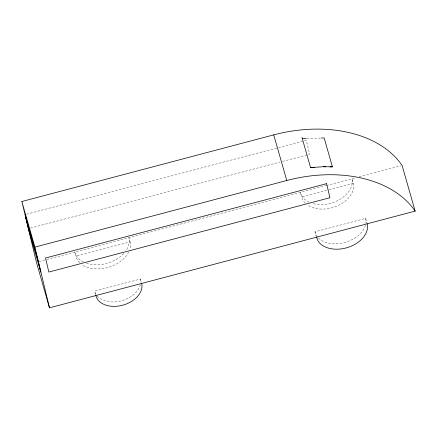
<?xml version="1.0" encoding="UTF-8"?>
<svg xmlns="http://www.w3.org/2000/svg" width="437" height="437" viewBox="0 0 437 437"><rect width="100%" height="100%" fill="white"/><g stroke="black" fill="none" stroke-linecap="round" stroke-linejoin="round"><path stroke-width="0.33" stroke-dasharray="2.19 1.64" d="M26.537 214.212L277.927 147.722M278.588 147.548L306.304 140.217L309.675 154.256L307.692 154.78M30.563 228.076L279.98 162.111M282.619 161.411L307.031 154.955M39.03 261.517L46.185 259.627M46.835 259.452L325.838 185.659M326.494 185.49L355.931 177.706M359.225 176.832L400.778 165.842M83.423 262.042A27.984 19.108 -16 0 1 74.825 252.051L76 256.164L130.089 241.858L128.915 237.744A27.984 19.108 -16 0 1 125.851 250.822M309.139 202.205A26.695 18.234 -16 0 1 300.361 192.4L301.656 196.912L328.438 189.827M329.094 189.653L353.26 183.261L351.971 178.749A26.695 18.234 -16 0 1 340.549 199.004A26.695 18.234 -16 0 1 312.062 203.32M316.322 236.603L314.946 231.79L365.6 218.396L365.742 218.729A26.269 17.939 -16 0 1 365.829 223.493M95.506 294.298L94.605 291.146L140.419 279.03L141.32 282.182M306.938 138.529L321.506 138.021M314.946 231.79L316.628 235.794A26.269 17.939 -16 0 0 317.732 237.242M365.6 218.396L366.949 222.936M123.731 253.455A27.984 19.108 -16 0 1 86.488 263.303M365.408 225.323A26.269 17.939 -16 0 1 344.378 242.568A26.269 17.939 -16 0 1 318.152 237.706M353.26 183.261A26.695 18.234 -16 0 1 338.249 205.456A26.695 18.234 -16 0 1 307.238 204.866M305.25 203.178A26.695 18.234 -16 0 1 301.656 196.912M130.089 241.858A27.984 19.108 -16 0 1 129.74 249.516M128.702 252.111A27.984 19.108 -16 0 1 81.856 264.5M79.769 262.73A27.984 19.108 -16 0 1 76 256.164M140.419 279.03A23.702 16.185 -16 0 1 140.616 283.313M140.381 284.563A23.702 16.185 -16 0 1 120.437 301.049A23.702 16.185 -16 0 1 96.364 295.013M96.025 294.5A23.702 16.185 -16 0 1 94.605 291.146"/><path stroke-width="0.66" d="M21.85 201.501L273.731 134.88A121.535 83.003 -16 0 1 402.1 165.492L415.15 211.115L49.474 307.828L36.424 262.205L21.85 201.501L34.9 247.124L49.474 307.828M34.9 247.124L286.781 180.503A121.535 83.003 -16 0 1 415.15 211.115M301.962 137.502L310.57 167.579L323.577 166.705L332.415 166.819L324.15 137.928L321.506 138.021M302.306 138.687L306.277 138.551M310.57 167.579L314.64 167.437M329.973 166.907L332.415 166.819M323.577 166.705L325.554 166.847M367.151 223.81L367.293 224.143A26.269 17.939 -16 0 1 348.797 247.107A26.269 17.939 -16 0 1 318.174 241.208L316.492 237.209M273.731 134.88L286.781 180.503M25.215 214.562L25.521 215.834M26.286 219.024L28.585 228.6M141.681 283.444A23.702 16.185 -16 0 1 122.557 305.244A23.702 16.185 -16 0 1 95.867 295.559M326.576 183.671L45.492 258.016L48.862 272.054L329.946 197.71L326.576 183.671M37.32 257.633L25.33 215.725L28.787 230.141L40.778 272.054L37.32 257.633"/></g></svg>
